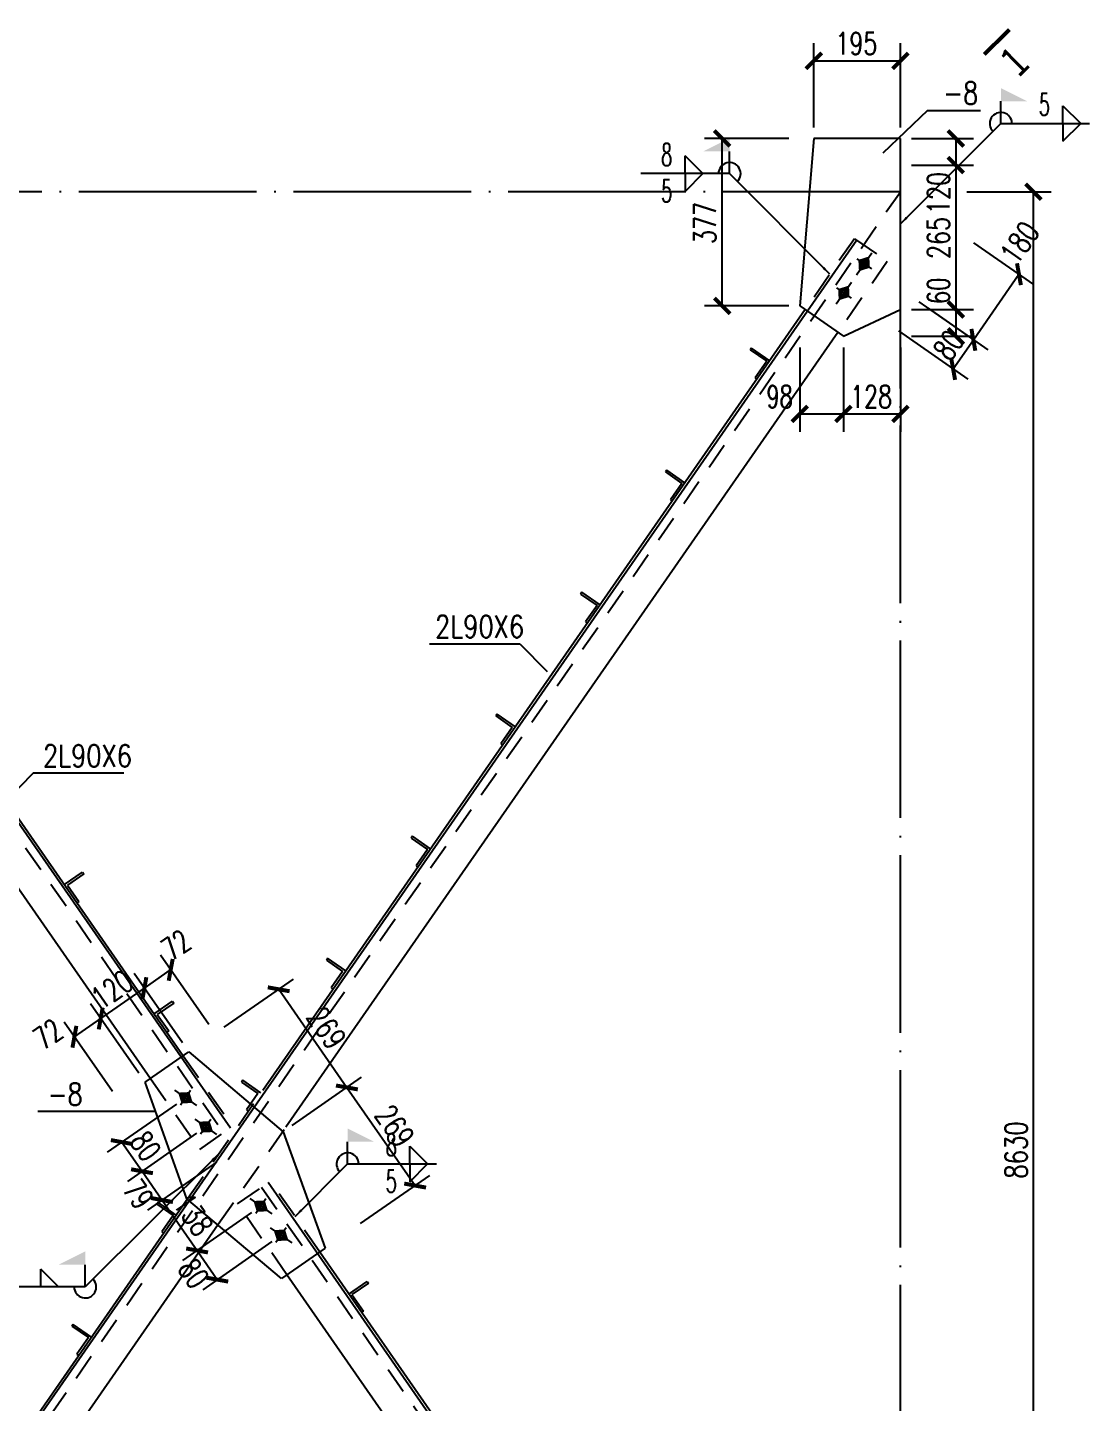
# Model space of a CAD drawing. Extents: x -1389621 to 57380, y -92505 to 283644.
# Drawn here: x -17409 to -3042, y 152903 to 171492 of the extents above; entities that cross this region are included whole.
import ezdxf
from ezdxf.enums import TextEntityAlignment as Align

# ---------------------------------------------------------------- set-up
doc = ezdxf.new("R2010")
doc.units = 0
doc.header["$LTSCALE"] = 100
doc.header["$MEASUREMENT"] = 0
doc.linetypes.add('2', pattern=[5, 3, -2])
doc.linetypes.add('DOTE', pattern=[2.42, 2, -0.2, 0.02, -0.2])
for name, color, linetype in [('10', 7, 'CONTINUOUS'), ('180', 253, '2'), ('DOTE', 1, 'DOTE'), ('尺寸标注', 253, 'CONTINUOUS'), ('焊缝标注', 253, 'CONTINUOUS')]:
    doc.layers.add(name, color=color, linetype=linetype)
doc.styles.add('-宋体', font='SimSun.ttf')
doc.styles.add('HZDX', font='txt.shx', dxfattribs={"width": 0.8, "bigfont": 'hztxt.shx'})
doc.styles.get("Standard").update_dxf_attribs({"font": 'txt', "height": 3, "bigfont": 'hztxt'})

# ---------------------------------------------------------------- blocks, each defined once
blk = doc.blocks.new('A$C3BF32849')
at = {"layer": '10'}
for p, q in [((16640, 25783, 200), (16811, 26030, 200)), ((16643, 25964, 200), (16808, 25849, 200)), ((16412, 25455, 200), (16583, 25701, 200)), ((16415, 25635, 200), (16579, 25521, 200)), ((8952, 16597, 200), (9198, 16425, 200)), ((9132, 16593, 200), (9018, 16429, 200)), ((9180, 16268, 200), (9426, 16097, 200)), ((9360, 16265, 200), (9246, 16101, 200)), ((9801, 15376, 200), (10047, 15204, 200)), ((9981, 15372, 200), (9867, 15208, 200)), ((10029, 15047, 200), (10275, 14876, 200)), ((10209, 15044, 200), (10095, 14879, 200))]:
    blk.add_line(p, q, dxfattribs=at)
at = {"layer": '10', "color": 7, "const_width": 45}
blk.add_lwpolyline([(18080, 28265), (18364, 28546)], dxfattribs=at)
at = {"layer": '10', "color": 1, "const_width": 45, "elevation": 200}
for points in [[(16688, 25853), (16767, 25878), (16763, 25960), (16684, 25935), (16688, 25853)], [(16460, 25525), (16538, 25550), (16534, 25631), (16456, 25607), (16460, 25525)], [(9022, 16548), (9046, 16470), (9128, 16474), (9104, 16552), (9022, 16548)], [(9250, 16220), (9275, 16142), (9357, 16146), (9332, 16224), (9250, 16220)], [(9871, 15327), (9895, 15249), (9977, 15253), (9953, 15331), (9871, 15327)], [(10099, 14999), (10124, 14920), (10206, 14924), (10181, 15003), (10099, 14999)]]:
    blk.add_lwpolyline(points, dxfattribs=at)
at = {"layer": '10', "const_width": 15, "elevation": 200}
for points in [[(16733, 25906, 1), (16718, 25906, 1), (16733, 25906, 1)], [(16505, 25578, 1), (16490, 25578, 1), (16505, 25578, 1)], [(9082, 16511, 1), (9067, 16511, 1), (9082, 16511, 1)], [(9311, 16183, 1), (9296, 16183, 1), (9311, 16183, 1)], [(9931, 15290, 1), (9916, 15290, 1), (9931, 15290, 1)], [(10160, 14962, 1), (10145, 14962, 1), (10160, 14962, 1)]]:
    blk.add_lwpolyline(points, format="xyb", close=True, dxfattribs=at)
at = {"layer": '180', "color": 2, "linetype": 'ByBlock'}
for p, q in [((16159, 27318, 200), (16000, 25432, 200)), ((17134, 27318, 200), (16159, 27318, 200)), ((17134, 25392, 200), (17134, 27318, 200)), ((16642, 26172, 200), (2304, 5549, 200)), ((9581, 16169, 200), (2626, 26172, 200)), ((16000, 25432, 200), (16493, 25090, 200)), ((3207, 25390, 200), (9050, 16985, 200)), ((16062, 25390, 200), (9946, 16594, 200)), ((16493, 25090, 200), (17134, 25392, 200)), ((2837, 25133, 200), (8681, 16728, 200)), ((16431, 25133, 200), (10208, 16181, 200)), ((8619, 16685, 200), (9112, 17028, 200)), ((9112, 17028, 200), (10177, 16128, 200)), ((9092, 15373, 200), (8619, 16685, 200)), ((10177, 16128, 200), (10649, 14816, 200)), ((16964, 5549, 200), (10008, 15555, 200)), ((2835, 6365, 200), (9102, 15379, 200)), ((10157, 14473, 200), (9092, 15373, 200)), ((3205, 6108, 200), (9445, 15085, 200)), ((10649, 14816, 200), (10157, 14473, 200)), ((16433, 6365, 200), (10588, 14773, 200)), ((16064, 6108, 200), (10218, 14516, 200))]:
    blk.add_line(p, q, dxfattribs=at)
at = {"layer": '180'}
for p, q in [((2134, 26718, 200), (9505, 16116, 200)), ((2134, 5143, 200), (17134, 26718, 200)), ((9932, 15503, 200), (17134, 5143, 200))]:
    blk.add_line(p, q, dxfattribs=at)
at = {"layer": '180', "color": 2}
for p, q in [((16617, 26189, 200), (16062, 25390, 200)), ((16617, 26189, 200), (16987, 25932, 200)), ((16987, 25932, 200), (16431, 25133, 200)), ((15456, 24957, 200), (15442, 24936, 200)), ((15661, 24814, 200), (15456, 24957, 200)), ((15442, 24936, 200), (15627, 24808, 200)), ((15627, 24808, 200), (15498, 24623, 200)), ((15498, 24623, 200), (15519, 24609, 200)), ((14500, 23582, 200), (14486, 23561, 200)), ((14486, 23561, 200), (14671, 23433, 200)), ((14706, 23439, 200), (14500, 23582, 200)), ((14671, 23433, 200), (14542, 23248, 200)), ((14542, 23248, 200), (14563, 23234, 200)), ((13544, 22207, 200), (13530, 22186, 200)), ((13530, 22186, 200), (13715, 22058, 200)), ((13750, 22064, 200), (13544, 22207, 200)), ((13715, 22058, 200), (13586, 21873, 200)), ((13586, 21873, 200), (13607, 21859, 200)), ((12589, 20832, 200), (12574, 20812, 200)), ((12574, 20812, 200), (12759, 20683, 200)), ((12794, 20689, 200), (12589, 20832, 200)), ((12759, 20683, 200), (12631, 20498, 200)), ((12631, 20498, 200), (12651, 20484, 200)), ((11633, 19457, 200), (11618, 19437, 200)), ((11618, 19437, 200), (11803, 19308, 200)), ((11838, 19315, 200), (11633, 19457, 200)), ((11803, 19308, 200), (11675, 19124, 200)), ((7711, 18912, 200), (7916, 19054, 200)), ((7916, 19054, 200), (7930, 19034, 200)), ((11675, 19124, 200), (11695, 19109, 200)), ((7930, 19034, 200), (7745, 18905, 200)), ((7745, 18905, 200), (7874, 18721, 200)), ((7874, 18721, 200), (7853, 18706, 200)), ((10677, 18082, 200), (10663, 18062, 200)), ((10663, 18062, 200), (10847, 17933, 200)), ((10882, 17940, 200), (10677, 18082, 200)), ((10847, 17933, 200), (10719, 17749, 200)), ((10719, 17749, 200), (10739, 17734, 200)), ((8722, 17456, 200), (8928, 17599, 200)), ((8942, 17578, 200), (8757, 17450, 200)), ((8928, 17599, 200), (8942, 17578, 200)), ((8757, 17450, 200), (8886, 17265, 200)), ((8886, 17265, 200), (8865, 17251, 200)), ((9050, 16985, 200), (9606, 16186, 200)), ((8681, 16728, 200), (9236, 15929, 200)), ((9102, 15379, 200), (9946, 16594, 200)), ((9721, 16708, 200), (9707, 16687, 200)), ((9707, 16687, 200), (9892, 16559, 200)), ((9926, 16565, 200), (9721, 16708, 200)), ((9892, 16559, 200), (9763, 16374, 200)), ((9763, 16374, 200), (9784, 16360, 200)), ((9236, 15929, 200), (9606, 16186, 200)), ((9445, 15085, 200), (10208, 16181, 200)), ((9663, 15315, 200), (10032, 15572, 200)), ((10588, 14773, 200), (10032, 15572, 200)), ((8765, 15333, 200), (8751, 15312, 200)), ((8751, 15312, 200), (8936, 15184, 200)), ((8970, 15190, 200), (8765, 15333, 200)), ((8936, 15184, 200), (8807, 14999, 200)), ((10218, 14516, 200), (9663, 15315, 200)), ((8807, 14999, 200), (8828, 14985, 200)), ((10917, 14299, 200), (11123, 14442, 200)), ((11137, 14421, 200), (10952, 14293, 200)), ((11123, 14442, 200), (11137, 14421, 200)), ((10952, 14293, 200), (11081, 14108, 200)), ((11081, 14108, 200), (11060, 14094, 200)), ((7809, 13958, 200), (7795, 13937, 200)), ((8015, 13815, 200), (7809, 13958, 200)), ((7795, 13937, 200), (7980, 13809, 200)), ((7980, 13809, 200), (7851, 13624, 200)), ((7851, 13624, 200), (7872, 13610, 200))]:
    blk.add_line(p, q, dxfattribs=at)
at = {"layer": 'DOTE', "linetype": 'DOTE', "ltscale": 10}
for p, q in [((17134, 26718, 200), (2134, 26718, 200)), ((17134, 5143, 200), (17134, 26718, 200))]:
    blk.add_line(p, q, dxfattribs=at)
at = {"layer": '尺寸标注'}
for p, q in [((16159, 27443, 200), (16159, 28393, 200)), ((17134, 27443, 200), (17134, 28393, 200)), ((16159, 28193, 200), (17134, 28193, 200)), ((17439, 27635, -400), (16938, 27152, -600)), ((17439, 27635, -400), (18036, 27635, -400)), ((15875, 27318, 200), (14925, 27318, 200)), ((15125, 25432, 200), (15125, 27318, 200)), ((17259, 27318, 200), (17959, 27318, 200)), ((17759, 27318, 200), (17759, 27018, 200)), ((17259, 27018, 200), (17959, 27018, 200)), ((17259, 27018, 200), (17959, 27018, 200)), ((17759, 27018, 200), (17759, 25392, 200)), ((17884, 26718, 200), (18834, 26718, 200)), ((18634, 5143, 200), (18634, 26718, 200)), ((17960, 26144, 200), (18635, 25675, 200)), ((17957, 25050, 200), (18471, 25789, 200)), ((15875, 25432, 200), (14925, 25432, 200)), ((17341, 25478, 200), (18121, 24936, 200)), ((17446, 25405, 200), (18121, 24936, 200)), ((17259, 25392, 200), (17959, 25392, 200)), ((17259, 25392, 200), (17959, 25392, 200)), ((17759, 25392, 200), (17759, 25090, 200)), ((17113, 25150, 200), (17893, 24608, 200)), ((17113, 25150, 200), (17893, 24608, 200)), ((16000, 24965, 200), (16000, 24015, 200)), ((16493, 24965, 200), (16493, 24015, 200)), ((16493, 24965, 200), (16493, 24015, 200)), ((17134, 24965, 200), (17134, 24015, 200)), ((17259, 25090, 200), (17959, 25090, 200)), ((17729, 24722, 200), (17957, 25050, 200)), ((16000, 24215, 200), (16493, 24215, 200)), ((16493, 24215, 200), (17134, 24215, 200)), ((11825, 21624, -400), (12845, 21624, -400)), ((12845, 21624, -400), (13151, 21314)), ((7359, 20168, -200), (7053, 19858, 200)), ((8379, 20168, -200), (7359, 20168, -200)), ((9337, 17336, 200), (8794, 18116, 200)), ((9040, 17130, 200), (8498, 17910, 200)), ((9040, 17130, 200), (8498, 17910, 200)), ((8612, 17746, 200), (8908, 17952, 200)), ((9511, 17305, 200), (10291, 17847, 200)), ((8119, 17404, 200), (8612, 17746, 200)), ((10126, 17733, 200), (10895, 16627, 200)), ((8548, 16788, 200), (8005, 17568, 200)), ((8548, 16788, 200), (8005, 17568, 200)), ((8251, 16582, 200), (7709, 17362, 200)), ((7823, 17198, 200), (8119, 17404, 200)), ((10279, 16199, 200), (11059, 16742, 200)), ((10279, 16199, 200), (11059, 16742, 200)), ((10895, 16627, 200), (11664, 15521, 200)), ((8972, 16440, 200), (8192, 15897, 200)), ((8972, 16440, 200), (8192, 15897, 200)), ((8738, 16356, 200), (7412, 16356, 200)), ((9201, 16111, 200), (8421, 15569, 200)), ((9201, 16111, 200), (8421, 15569, 200)), ((8357, 16012, 200), (8585, 15683, 200)), ((8585, 15683, 200), (8811, 15358, 200)), ((9426, 15787, 200), (8646, 15244, 200)), ((9426, 15787, 200), (8646, 15244, 200)), ((11048, 15093, 200), (11828, 15636, 200)), ((8811, 15358, 200), (9206, 14790, 200)), ((9821, 15219, 200), (9041, 14676, 200)), ((9821, 15219, 200), (9041, 14676, 200)), ((10050, 14890, 200), (9270, 14348, 200)), ((10050, 14890, 200), (9270, 14348, 200)), ((9206, 14790, 200), (9434, 14462, 200))]:
    blk.add_line(p, q, dxfattribs=at)
at = {"layer": '尺寸标注', "const_width": 45, "elevation": 200}
for points in [[(16070, 28105), (16247, 28282)], [(17046, 28105), (17223, 28282)], [(15037, 27407), (15213, 27230)], [(17671, 27407), (17848, 27230)], [(17671, 27107), (17848, 26930)], [(17671, 27107), (17848, 26930)], [(18546, 26807), (18723, 26630)], [(18493, 25666), (18449, 25912)], [(15037, 25521), (15213, 25344)], [(17671, 25480), (17848, 25303)], [(17671, 25480), (17848, 25303)], [(17671, 25178), (17848, 25002)], [(17979, 24927), (17935, 25173)], [(17979, 24927), (17935, 25173)], [(17751, 24599), (17707, 24845)], [(17751, 24599), (17707, 24845)], [(15912, 24127), (16088, 24303)], [(16404, 24127), (16581, 24303)], [(16404, 24127), (16581, 24303)], [(17046, 24127), (17223, 24303)], [(8886, 17829), (8931, 18075)], [(8590, 17623), (8634, 17869)], [(8590, 17623), (8634, 17869)], [(10003, 17755), (10249, 17711)], [(8097, 17281), (8142, 17527)], [(8097, 17281), (8142, 17527)], [(7801, 17075), (7845, 17321)], [(10772, 16649), (11018, 16605)], [(10772, 16649), (11018, 16605)], [(8234, 16034), (8480, 15989)], [(8234, 16034), (8480, 15989)], [(8462, 15705), (8708, 15661)], [(8462, 15705), (8708, 15661)], [(11541, 15544), (11787, 15499)], [(8688, 15381), (8934, 15336)], [(8688, 15381), (8934, 15336)], [(9083, 14813), (9329, 14768)], [(9083, 14813), (9329, 14768)], [(9311, 14484), (9557, 14440)], [(9311, 14484), (9557, 14440)]]:
    blk.add_lwpolyline(points, dxfattribs=at)
at = {"layer": '焊缝标注'}
for p, q in [((18267, 27487, 200), (18267, 27737, 200)), ((18967, 27687, 200), (19167, 27487, 200)), ((18967, 27487, 200), (18967, 27687, 200)), ((17134, 26355, 200), (18267, 27487, 200)), ((18267, 27487, 200), (19267, 27487, 200)), ((18967, 27287, 200), (19167, 27487, 200)), ((18967, 27487, 200), (18967, 27287, 200)), ((14909, 26922, 200), (14709, 27122, 200)), ((14709, 26922, 200), (14709, 27122, 200)), ((15209, 26922, 200), (15209, 27172, 200)), ((15209, 26922, 200), (14209, 26922, 200)), ((14909, 26922, 200), (14709, 26722, 200)), ((14709, 26922, 200), (14709, 26722, 200)), ((16339, 25789, 200), (15209, 26922, 200)), ((10903, 15765, 200), (10903, 16015, 200)), ((11603, 15965, 200), (11803, 15765, 200)), ((11603, 15765, 200), (11603, 15965, 200)), ((9448, 15877, 200), (7945, 14380, 200)), ((10310, 15173, 200), (10903, 15765, 200)), ((10903, 15765, 200), (11903, 15765, 200)), ((11603, 15565, 200), (11803, 15765, 200)), ((11603, 15765, 200), (11603, 15565, 200)), ((7645, 14380, 200), (7445, 14580, 200)), ((7445, 14380, 200), (7445, 14580, 200)), ((7945, 14380, 200), (7945, 14630, 200)), ((7945, 14380, 200), (6945, 14380, 200))]:
    blk.add_line(p, q, dxfattribs=at)
for centre, start, end in [((18267, 27487, 200), 0, 224.9772), ((15209, 26922, 200), 314.9316, 180), ((10903, 15765, 200), 0, 224.9772), ((7945, 14380, 200), 180, 44.8859)]:
    blk.add_arc(centre, 125, start, end, dxfattribs=at)
for points in [[(18267, 27737, 200), (18567, 27737, 200), (18267, 27887, 200)], [(15209, 27172, 200), (14909, 27172, 200), (15209, 27322, 200)], [(17134, 26355, 200), (17216, 26415, 200), (17194, 26436, 200)], [(16339, 25789, 200), (16279, 25871, 200), (16258, 25849, 200)], [(10903, 16015, 200), (11203, 16015, 200), (10903, 16165, 200)], [(9448, 15877, 200), (9367, 15818, 200), (9388, 15796, 200)], [(10310, 15173, 200), (10391, 15233, 200), (10370, 15254, 200)], [(7945, 14630, 200), (7645, 14630, 200), (7945, 14780, 200)]]:
    blk.add_solid(points, dxfattribs=at)
at = {"layer": '10', "color": 7, "style": '-宋体', "width": 0.755158}
blk.add_text('1', height=350, rotation=44.7131, dxfattribs=at).set_placement((18472, 27999), (18607, 28132), align=Align.FIT)
at = {"layer": '尺寸标注'}
for s, width, p, p2 in [('195', 0.982801, (16401, 28264, 200), (16874, 28264, 200)), ('98', 0.909993, (15624, 24285, 200), (15921, 24285, 200)), ('128', 0.982801, (16568, 24285, 200), (17041, 24285, 200))]:
    blk.add_text(s, height=250, dxfattribs=dict(at, width=width)).set_placement(p, p2, align=Align.FIT)
at = {"layer": '尺寸标注', "style": 'HZDX', "width": 0.8}
for s, p in [('-8', (17618, 27705, -400)), ('2L90X6', (11889, 21694, -400)), ('2L90X6', (7469, 20238, -200)), ('-8', (7522, 16426, 200))]:
    blk.add_text(s, height=250.1, dxfattribs=at).set_placement(p)
at = {"layer": '尺寸标注'}
for s, rotation, width, p, p2 in [('120', 90, 0.982801, (17689, 26467, 200), (17689, 26940, 200)), ('377', 90, 0.909995, (15055, 26130, 200), (15055, 26603, 200)), ('265', 90, 0.909995, (17689, 25960, 200), (17689, 26433, 200)), ('180', 55.191, 0.982802, (18448, 25879, 200), (18718, 26267, 200)), ('60', 90, 0.910002, (17689, 25453, 200), (17689, 25750, 200)), ('80', 55.1913, 0.909999, (17696, 24797, 200), (17865, 25041, 200)), ('72', 34.8092, 0.910004, (8919, 18045, 200), (9163, 18214, 200)), ('120', 34.809, 0.982802, (8125, 17493, 200), (8513, 17762, 200)), ('269', 304.809, 0.927172, (10428, 17421, 200), (10698, 17033, 200)), ('72', 34.8092, 0.910004, (7474, 17040, 200), (7719, 17210, 200)), ('269', 304.809, 0.927172, (11197, 16315, 200), (11467, 15928, 200)), ('80', 304.8092, 0.910004, (8438, 16017, 200), (8608, 15772, 200)), ('8630', 90, 0.910001, (18564, 15598, 200), (18564, 16246, 200)), ('79', 304.8087, 0.937575, (8357, 15476, 200), (8527, 15232, 200)), ('138', 304.809, 0.982802, (8926, 15316, 200), (9195, 14928, 200)), ('80', 304.8092, 0.910004, (8979, 14581, 200), (9149, 14337, 200))]:
    blk.add_text(s, height=250, rotation=rotation, dxfattribs=dict(at, width=width)).set_placement(p, p2, align=Align.FIT)
at = {"layer": '焊缝标注'}
for s, width, p, p2 in [('5', 0.909982, (18697, 27577, 200), (18819, 27577, 200)), ('8', 0.910005, (14439, 27012, 200), (14561, 27012, 200)), ('5', 0.910005, (14439, 26602, 200), (14561, 26602, 200)), ('8', 0.910005, (11333, 15855, 200), (11456, 15855, 200)), ('5', 0.910005, (11333, 15445, 200), (11456, 15445, 200))]:
    blk.add_text(s, height=250, dxfattribs=dict(at, width=width)).set_placement(p, p2, align=Align.FIT)

msp = doc.modelspace()

# ---------------------------------------------------------------- block references
at = {"layer": '10', "ltscale": 100, "xscale": 1.2, "yscale": 1.2, "zscale": 1.2}
msp.add_blockref('A$C3BF32849', (-26161.441, 137209.864, -40), dxfattribs=at)

doc.saveas('drawing.dxf')
